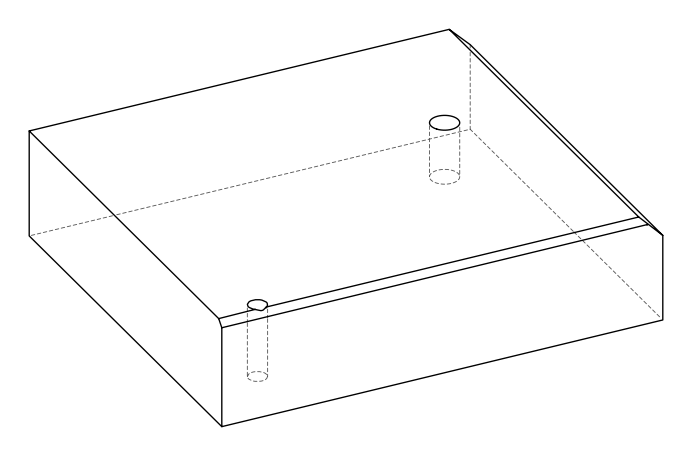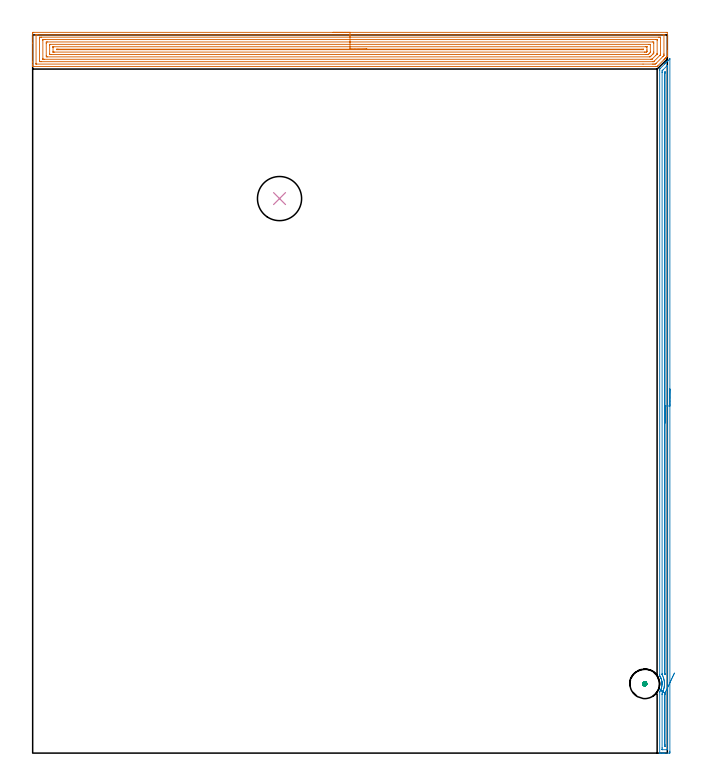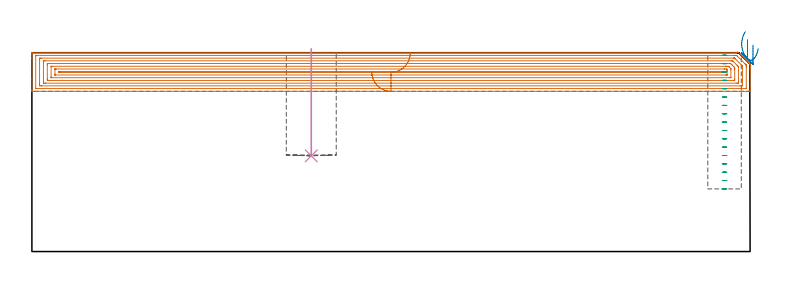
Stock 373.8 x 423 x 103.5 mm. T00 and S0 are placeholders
(PLAN: 4 operations, 2 tool changes, 35 min)
(1 AREA_MILL | FG_CHAMFER_SURFACE | UGT0205_001 | 24.07 min | 75504 mm3)
(2 AREA_MILL_1 | FG_CHAMFER_SURFACE_1 | UGT0205_001 | 9.96 min | 7287 mm3)
(3 MILL_BLIND_HOLE_FROM_SOLID_MATERIAL | STEP1POCKET | UGT0201_133 | Spiral | 0.79 min | 16854 mm3)
(4 INDEXABLE_INSERT_DRILL_BLIND_HOLE_FROM_SOLID | STEP1POCKET_1 | NXT0302_023 | 0.22 min | 28327 mm3)
(TOOL UGT0205_001 | Chamfer Mill 20 x 3 x 45 deg. | D20 FL50 Z2)
(TOOL UGT0201_133 | Carbide End Mill 15.0 | D15 FL30 Z4)
(TOOL NXT0302_023 | Index. Insert Drill 26mm [880-D2600L32-05] | D26 PA176 FL130 Z2)
(OP 1 AREA_MILL)
G17 G21 G94 G90
T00 M6
G54
G17 G0 G90 X176.9 Y424.5 S1061 M3
G43 Z113.5 H0
Z93.4
G94 G1 X176.938 Z92.528 F250.
X177.052 Z91.664
X177.241 Z90.812
X177.503 Z89.98
X177.837 Z89.174
X178.24 Z88.4
X178.709 Z87.664
X179.24 Z86.972
X179.829 Z86.329
X180.472 Z85.74
X181.164 Z85.209
X181.9 Z84.74
X182.674 Z84.337
X183.48 Z84.003
X184.312 Z83.741
X185.164 Z83.552
X186.028 Z83.438
X186.9 Z83.4
X373.181
X373.676 Y424.495 Z83.403
X373.79 Y424.492 Z83.406
X373.8 Y424.372 Z83.525
Y413.572 Z94.322
Y413.034 Z94.863
Y412.695 Z95.201
Y412.156 Z95.74
Y411.817 Z96.078
Y410.536 Z97.363
Y410.501 Z97.397
X373.798 Y410.408 Z97.489
X373.776 Y410.379 Z97.519
X373.513 Y410.113 Z97.787
X373.417 Y410.017 Z97.883
X373.181 Y409.78 Z98.118
X373.026 Y409.623 Z98.272
X372.874 Y409.473 Z98.425
X372.734 Y409.333 Z98.565
X372.587 Y409.185 Z98.711
X372.443 Y409.042 Z98.856
X372.287 Y408.886 Z99.012
X372.148 Y408.746 Z99.15
X372.012 Y408.611 Z99.287
X371.841 Y408.44 Z99.458
X368.197 Y404.797 Z103.102
X367.82 Y404.424 Z103.476
X367.8 Y404.407 Z103.493
X366.927 Y404.4 Z103.5
X0.172
X0.01 Y404.402 Z103.488
X0.003 Y404.551 Z103.342
X0. Y404.706 Z103.193
Y404.997 Z102.903
Y405.674 Z102.22
Y406.891 Z101.006
Y407.43 Z100.465
Y418.13 Z89.768
Y423.834 Z84.064
X0.004 Y424.103 Z83.794
X0.01 Y424.492 Z83.405
X0.219 Y424.496 Z83.403
X0.619 Y424.5 Z83.4
X186.9
Y423.086 Z84.814
X371.394 Y423.085 Z84.815
X371.538 Y423.084 Z84.816
X371.75 Y423.079 Z84.821
X371.791 Y423.075 Z84.825
X371.795 Y423.046 Z84.854
X371.798 Y423.014 Z84.886
X371.8 Y422.827 Z85.073
Y411.817 Z96.083
X371.798 Y411.42 Z96.48
X371.79 Y410.94 Z96.96
X371.783 Y410.844 Z97.056
X371.723 Y410.778 Z97.122
X371.643 Y410.695 Z97.205
X371.394 Y410.444 Z97.456
X371.202 Y410.251 Z97.649
X367.217 Y406.267 Z101.633
X366.927 Y405.98 Z101.92
X366.768 Y405.83 Z102.07
X366.033 Y405.817 Z102.083
X365.89 Y405.815 Z102.085
X365.14 Y405.814 Z102.086
X359.486
X2.406 Y405.815 Z102.085
X2.262 Y405.816 Z102.084
X2.05 Y405.821 Z102.079
X2.009 Y405.825 Z102.075
X2.005 Y405.854 Z102.046
X2.002 Y405.886 Z102.014
X2. Y406.073 Z101.827
X2.001 Y422.88 Z85.02
X2.004 Y422.986 Z84.914
X2.01 Y423.056 Z84.844
X2.016 Y423.079 Z84.821
X2.032 Y423.081 Z84.819
X2.406 Y423.085 Z84.815
X2.549 Y423.086 Z84.814
X186.9
Y421.672 Z86.228
X368.714 Y421.671 Z86.229
X369.406 Y421.668 Z86.232
X369.607 Y421.664 Z86.236
X369.79 Y421.653 Z86.247
X369.795 Y421.47 Z86.43
X369.799 Y421.282 Z86.618
Y411.629 Z96.271
X369.794 Y411.439 Z96.461
X369.79 Y411.314 Z96.586
X369.743 Y411.254 Z96.646
X369.607 Y411.108 Z96.792
X369.523 Y411.022 Z96.878
X369.441 Y410.94 Z96.96
X366.033 Y407.532 Z100.368
X365.93 Y407.43 Z100.47
X365.772 Y407.275 Z100.625
X365.74 Y407.247 Z100.653
X365.726 Y407.237 Z100.663
X365.685 Y407.234 Z100.666
X365.549 Y407.231 Z100.669
X365.344 Y407.229 Z100.671
X365.14
X5.086
X4.394 Y407.232 Z100.668
X4.193 Y407.236 Z100.664
X4.01 Y407.247 Z100.653
X4.005 Y407.43 Z100.47
X4.001 Y407.618 Z100.282
X4. Y420.782 Z87.118
X4.005 Y421.47 Z86.43
X4.007 Y421.653 Z86.247
X4.193 Y421.664 Z86.236
X4.883 Y421.67 Z86.23
X5.086 Y421.671 Z86.229
X186.9 Y421.672 Z86.228
Y420.257 Z87.643
X366.927
X367.27 Y420.256 Z87.644
X367.659 Y420.252 Z87.648
X367.731 Y420.25 Z87.65
X367.79 Y420.239 Z87.661
X367.8 Y419.715 Z88.185
X367.799 Y411.838 Z96.062
X367.797 Y411.817 Z96.083
X367.79 Y411.766 Z96.134
X367.757 Y411.718 Z96.182
X367.679 Y411.634 Z96.266
X367.557 Y411.508 Z96.392
X367.402 Y411.351 Z96.549
X366.991 Y410.94 Z96.96
X365.14 Y409.088 Z98.812
X364.744 Y408.696 Z99.204
X364.708 Y408.664 Z99.236
X364.69 Y408.65 Z99.25
X364.66 Y408.648 Z99.252
X364.522 Y408.645 Z99.255
X364.247 Y408.643 Z99.257
X363.905
X6.873
X6.53 Y408.644 Z99.256
X6.141 Y408.648 Z99.252
X6.07 Y408.65 Z99.25
X6.01 Y408.661 Z99.239
X6. Y409.185 Z98.715
Y419.715 Z88.185
X6.007 Y420.144 Z87.756
X6.01 Y420.245 Z87.655
X6.138 Y420.25 Z87.65
X6.325 Y420.254 Z87.646
X6.873 Y420.257 Z87.643
X7.215
X186.9
Y418.843 Z89.057
X365.135
X365.79 Y418.838 Z89.062
X365.799 Y418.191 Z89.709
X365.8 Y412.924 Z94.976
X365.799 Y412.695 Z95.205
X365.794 Y412.371 Z95.529
X365.79 Y412.211 Z95.689
X365.718 Y412.128 Z95.772
X365.417 Y411.817 Z96.083
X365.281 Y411.679 Z96.221
X365.14 Y411.538 Z96.362
X364.396 Y410.793 Z97.107
X364.247 Y410.645 Z97.255
X363.95 Y410.353 Z97.547
X363.652 Y410.062 Z97.838
X363.353 Y410.057 Z97.843
X8.666
X8.01 Y410.062 Z97.838
X8.001 Y410.709 Z97.191
X8. Y417.96 Z89.94
X8.003 Y418.605 Z89.295
X8.01 Y418.838 Z89.062
X8.655 Y418.843 Z89.057
X186.9
Y417.429 Z90.471
X363.001
X363.353 Y417.427 Z90.473
X363.705 Y417.422 Z90.478
X363.79 Y417.418 Z90.483
X363.795 Y417.346 Z90.554
X363.799 Y417.229 Z90.671
Y413.135 Z94.765
X363.79 Y412.695 Z95.205
X363.784 Y412.643 Z95.257
X363.746 Y412.599 Z95.301
X363.684 Y412.532 Z95.368
X362.969 Y411.817 Z96.083
X362.714 Y411.568 Z96.332
X362.627 Y411.486 Z96.414
X362.46 Y411.478 Z96.422
X361.917 Y411.472 Z96.428
X361.566 Y411.471 Z96.429
X361.025
X10.799
X10.447 Y411.473 Z96.427
X10.095 Y411.478 Z96.422
X10.01 Y411.482 Z96.418
X10.005 Y411.554 Z96.346
X10.001 Y411.671 Z96.229
Y417.083 Z90.817
X10.004 Y417.302 Z90.598
X10.01 Y417.41 Z90.49
X10.019 Y417.422 Z90.478
X10.045 Y417.426 Z90.474
X10.095 Y417.428 Z90.472
X186.9 Y417.429 Z90.471
Y416.015 Z91.885
X360.867
X361.566 Y416.012 Z91.888
X361.765 Y416.009 Z91.891
X361.792 Y416.006 Z91.894
X361.794 Y416. Z91.9
X361.799 Y415.977 Z91.923
X361.8 Y414.22 Z93.68
X361.799 Y413.572 Z94.328
X361.797 Y413.345 Z94.555
X361.79 Y413.115 Z94.785
X361.702 Y413.011 Z94.889
X361.566 Y412.892 Z95.008
X361.368 Y412.89 Z95.01
X360.673 Y412.886 Z95.014
X360.479 Y412.885 Z95.015
X12.933
X12.234 Y412.888 Z95.012
X12.035 Y412.89 Z95.01
X12.008 Y412.894 Z95.006
X12.006 Y412.9 Z95.
X12.002 Y412.923 Z94.977
X12. Y415.557 Z92.343
X12.002 Y415.787 Z92.113
X12.007 Y415.94 Z91.96
X12.01 Y415.994 Z91.906
X12.021 Y416.008 Z91.892
X12.06 Y416.01 Z91.89
X12.234 Y416.013 Z91.887
X12.428 Y416.014 Z91.886
X186.9 Y416.015 Z91.885
Y414.6 Z93.3
X358.886
X359.63 Y414.596 Z93.304
X359.779 Y414.593 Z93.307
X359.797 Y414.45 Z93.45
X359.798 Y414.432 Z93.468
X359.779 Y414.307 Z93.593
X359.038 Y414.3 Z93.6
X358.886
X14.914
X14.17 Y414.304 Z93.596
X14.021 Y414.307 Z93.593
X14.003 Y414.45 Z93.45
X14.002 Y414.468 Z93.432
X14.021 Y414.593 Z93.307
X14.762 Y414.6 Z93.3
X14.914
X186.9
X187.772 Z93.338
X188.637 Z93.452
X189.488 Z93.64
X190.32 Z93.903
X191.126 Z94.237
X191.9 Z94.639
X192.636 Z95.108
X193.328 Z95.639
X193.971 Z96.229
X194.56 Z96.872
X195.092 Z97.564
X195.56 Z98.3
X195.963 Z99.073
X196.297 Z99.879
X196.559 Z100.711
X196.748 Z101.563
X196.862 Z102.428
X196.9 Z103.3
G0 Z113.5
M5
M2
(OP 2 AREA_MILL_1)
G17 G21 G94 G90
T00 M6
G54
G17 G0 G90 X375.3 Y214.45 S1061 M3
G43 Z113.5 H0
Z107.5
G94 G1 Y214.412 Z106.628 F250.
Y214.298 Z105.764
Y214.109 Z104.912
Y213.847 Z104.08
Y213.513 Z103.274
Y213.11 Z102.5
Y212.642 Z101.764
Y212.111 Z101.072
Y211.521 Z100.429
Y210.878 Z99.84
Y210.186 Z99.308
Y209.45 Z98.84
Y208.676 Z98.437
Y207.87 Z98.103
Y207.038 Z97.841
Y206.187 Z97.652
Y205.322 Z97.538
Y204.45 Z97.5
Y1.14
X375.299 Y0.627 Z97.501
X375.296 Y0.25 Z97.502
X375.292 Y0.01 Z97.504
X374.927 Y0. Z97.869
X372.3 Z100.494
X371.776 Z101.021
X371.424 Z101.372
X370.9 Z101.896
X370.548 Z102.246
X369.599 Z103.2
X369.447 Y0.003 Z103.345
X369.302 Y0.01 Z103.488
X369.3 Y0.18 Z103.5
Y35.938
X369.304 Y36.062 Z103.489
X369.334 Y36.125 Z103.462
X369.537 Y36.463 Z103.261
X369.739 Y36.841 Z103.057
X369.93 Y37.225 Z102.87
X369.952 Y37.279 Z102.846
X369.985 Y37.356 Z102.814
X370.157 Y37.801 Z102.642
X370.256 Y38.094 Z102.541
X370.31 Y38.25 Z102.489
X370.329 Y38.321 Z102.469
X370.378 Y38.496 Z102.42
X370.411 Y38.62 Z102.383
X370.433 Y38.695 Z102.363
X370.534 Y39.143 Z102.264
X370.608 Y39.59 Z102.19
X370.659 Y40.037 Z102.138
X370.685 Y40.484 Z102.107
X370.684 Y40.644 Z102.101
X370.687 Y40.731 Z102.104
X370.689 Y40.931 Z102.102
X370.682 Y41.054 Z102.104
X370.675 Y41.292 Z102.12
X370.671 Y41.378 Z102.124
X370.636 Y41.749 Z102.158
X370.63 Y41.824 Z102.166
X370.616 Y41.918 Z102.18
X370.574 Y42.196 Z102.219
X370.565 Y42.272 Z102.232
X370.528 Y42.462 Z102.27
X370.489 Y42.643 Z102.302
X370.475 Y42.718 Z102.318
X370.362 Y43.166 Z102.434
X370.329 Y43.277 Z102.469
X370.227 Y43.611 Z102.572
X370.089 Y43.984 Z102.708
X370.085 Y43.995 Z102.712
X370.056 Y44.066 Z102.743
X369.964 Y44.29 Z102.834
X369.929 Y44.375 Z102.868
X369.902 Y44.431 Z102.894
X369.867 Y44.505 Z102.93
X369.678 Y44.869 Z103.122
X369.633 Y44.955 Z103.166
X369.422 Y45.325 Z103.374
X369.379 Y45.398 Z103.414
X369.302 Y45.538 Z103.488
X369.3 Y46.218 Z103.5
Y402.016
X369.307 Y402.9 Z103.493
X369.314 Y402.91 Z103.486
X369.673 Y403.273 Z103.126
X369.756 Y403.357 Z103.042
X372.298 Y405.9 Z100.498
X372.438 Y406.039 Z100.36
X372.597 Y406.198 Z100.2
X372.738 Y406.34 Z100.058
X372.885 Y406.486 Z99.913
X373.026 Y406.627 Z99.771
X373.176 Y406.778 Z99.619
X373.332 Y406.933 Z99.466
X373.456 Y407.057 Z99.342
X373.614 Y407.216 Z99.181
X374.132 Y407.732 Z98.668
X374.375 Y407.975 Z98.424
X374.49 Y408.091 Z98.307
X375.064 Y408.665 Z97.735
X375.146 Y408.747 Z97.653
X375.273 Y408.869 Z97.525
X375.294 Y408.883 Z97.503
X375.299 Y408.869 Z97.499
X375.3 Y204.45 Z97.5
X373.886 Z98.914
X373.885 Y2.584 Z98.915
X373.884 Y2.414 Z98.916
X373.88 Y2.053 Z98.92
X373.879 Y2.016 Z98.921
X373.825 Y2.01 Z98.975
X373.717 Y2.004 Z99.083
X373.581 Y2.001 Z99.219
X370.953 Z101.847
X370.776 Y2.007 Z102.024
X370.743 Y2.01 Z102.057
X370.721 Y2.018 Z102.079
X370.72 Y2.058 Z102.08
X370.716 Y2.244 Z102.084
X370.715 Y2.414 Z102.085
X370.714 Y3.139 Z102.086
X370.715 Y34.427 Z102.085
Y34.597
X370.72 Y35.316 Z102.08
X370.8 Y35.491 Z102.
X371.047 Y36. Z101.753
X371.218 Y36.385 Z101.582
X371.254 Y36.472 Z101.546
X371.278 Y36.534 Z101.522
X371.424 Y36.919 Z101.376
X371.515 Y37.186 Z101.285
X371.544 Y37.279 Z101.256
X371.718 Y37.873 Z101.082
X371.794 Y38.173 Z101.006
X371.887 Y38.594 Z100.913
X371.969 Y39.067 Z100.831
X371.993 Y39.223 Z100.807
X372.01 Y39.363 Z100.79
X372.068 Y39.961 Z100.732
X372.082 Y40.183 Z100.718
X372.1 Y40.855 Z100.7
X372.098 Y41.061 Z100.702
X372.06 Y41.749 Z100.74
X372.051 Y41.876 Z100.749
X372.035 Y42.019 Z100.765
X371.949 Y42.643 Z100.851
X371.867 Y43.084 Z100.933
X371.766 Y43.537 Z101.034
X371.688 Y43.842 Z101.112
X371.557 Y44.295 Z101.243
X371.512 Y44.431 Z101.288
X371.424 Y44.68 Z101.376
X371.167 Y45.325 Z101.633
X370.935 Y45.824 Z101.865
X370.737 Y46.219 Z102.063
X370.721 Y46.267 Z102.079
X370.718 Y46.31 Z102.082
X370.716 Y46.4 Z102.084
X370.715 Y46.581 Z102.085
X370.714 Y46.943 Z102.086
X370.715 Y400.952 Z102.085
Y401.122
X370.72 Y401.841 Z102.08
X370.763 Y401.901 Z102.037
X370.87 Y402.016 Z101.93
X371.148 Y402.297 Z101.652
X371.424 Y402.574 Z101.376
X373.176 Y404.326 Z99.624
X373.547 Y404.698 Z99.253
X373.653 Y404.802 Z99.147
X373.806 Y404.949 Z98.994
X373.874 Y405.013 Z98.926
X373.881 Y404.872 Z98.919
X373.884 Y404.698 Z98.916
X373.885 Y404.521 Z98.915
X373.886 Y403.973 Z98.914
Y204.45
X372.472 Z100.328
X372.471 Y46.938 Z100.329
X372.467 Y46.219 Z100.333
X372.466 Y46.215 Z100.334
X372.45 Y46.219 Z100.35
X372.3 Y46.543 Z100.5
X372.194 Y46.779 Z100.606
X372.157 Y46.863 Z100.643
X372.135 Y46.94 Z100.665
X372.132 Y47.113 Z100.668
X372.13 Y47.286 Z100.67
X372.129 Y48.007 Z100.671
X372.128 Y48.182 Z100.672
X372.129 Y400.578 Z100.671
X372.131 Y400.695 Z100.669
X372.135 Y400.787 Z100.665
X372.14 Y400.829 Z100.66
X372.152 Y400.843 Z100.648
X372.3 Y400.999 Z100.5
X372.36 Y401.06 Z100.44
X372.423 Y401.122 Z100.377
X372.445 Y401.135 Z100.355
X372.465 Y401.146 Z100.335
X372.467 Y401.122 Z100.333
X372.47 Y401.012 Z100.33
X372.471 Y400.947 Z100.329
X372.472 Y400.228 Z100.328
Y204.45
Y203.579 Z100.367
Y202.714 Z100.48
Y201.862 Z100.669
Y201.03 Z100.932
Y200.224 Z101.265
Y199.45 Z101.668
Y198.714 Z102.137
Y198.022 Z102.668
Y197.379 Z103.257
Y196.79 Z103.901
Y196.259 Z104.593
Y195.79 Z105.328
Y195.387 Z106.102
Y195.053 Z106.908
Y194.791 Z107.74
Y194.602 Z108.592
Y194.488 Z109.457
Y194.45 Z110.328
G0 Z113.5
X371.358 Y36.073 Z114.442
G1 X370.92 Y36.367 Z113.748
X370.534 Y36.625 Z113.01
X370.202 Y36.847 Z112.234
X369.928 Y37.031 Z111.426
X369.713 Y37.175 Z110.593
X369.56 Y37.278 Z109.74
X369.469 Y37.339 Z108.875
X369.441 Y37.357 Z108.003
X369.476 Y37.334 Z107.132
X369.574 Y37.268 Z106.267
X369.734 Y37.161 Z105.417
X369.956 Y37.012 Z104.586
X370.236 Y36.824 Z103.782
X370.574 Y36.598 Z103.01
X370.967 Y36.335 Z102.276
X371.411 Y36.038 Z101.587
X371.903 Y35.708 Z100.947
X372.44 Y35.349 Z100.36
X372.465 Y35.331 Z100.335
X372.468 Y35.32 Z100.332
X372.471 Y34.597 Z100.329
Y34.422
Y4.921
X372.47 Y4.202 Z100.33
X372.467 Y4.032 Z100.333
X372.465 Y4.012 Z100.335
X372.448 Y4.007 Z100.352
X372.399 Y4.003 Z100.401
X372.3 Y4. Z100.5
X372.234 Y4.001 Z100.566
X372.181 Y4.003 Z100.619
X372.147 Y4.008 Z100.653
X372.135 Y4.013 Z100.665
X372.133 Y4.028 Z100.667
X372.13 Y4.202 Z100.67
X372.129 Y4.377 Z100.671
X372.128 Y5.096 Z100.672
X372.129 Y33.878 Z100.671
X372.134 Y34.597 Z100.666
X372.136 Y34.682 Z100.664
X372.16 Y34.74 Z100.64
X372.3 Y35.052 Z100.5
X372.44 Y35.349 Z100.36
X372.788 Y36.087 Z100.054
X373.146 Y36.848 Z99.819
X373.511 Y37.624 Z99.659
X373.881 Y38.409 Z99.575
X374.253 Y39.198 Z99.566
X374.623 Y39.985 Z99.633
X374.99 Y40.764 Z99.776
X375.35 Y41.528 Z99.993
X375.7 Y42.273 Z100.283
X376.039 Y42.991 Z100.644
X376.362 Y43.679 Z101.073
X376.669 Y44.33 Z101.566
X376.956 Y44.939 Z102.12
X377.221 Y45.503 Z102.731
X377.463 Y46.016 Z103.393
X377.679 Y46.475 Z104.103
X377.868 Y46.877 Z104.854
X378.029 Y47.218 Z105.641
G0 Z113.5
M5
M2
(OP 3 MILL_BLIND_HOLE_FROM_SOLID_MATERIAL)
G17 G21 G94 G90
T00 M6
G54
G17 G0 G90 X360.5 Y40.8 S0 M3
G43 Z113.5 H0
Z102.153
G94 G3 X361.1 Y41.4 R0.6 F250.
X360.5 Y42. R0.6
X359.3 Y40.8 R1.2
X360.5 Y42. R-1.2
X359.9 Y41.4 R0.6
X360.5 Y40.8 R0.6
G0 Z97.806
G3 X361.1 Y41.4 R0.6
X360.5 Y42. R0.6
X359.3 Y40.8 R1.2
X360.5 Y42. R-1.2
X359.9 Y41.4 R0.6
X360.5 Y40.8 R0.6
G0 Z93.459
G3 X361.1 Y41.4 R0.6
X360.5 Y42. R0.6
X359.3 Y40.8 R1.2
X360.5 Y42. R-1.2
X359.9 Y41.4 R0.6
X360.5 Y40.8 R0.6
G0 Z89.112
G3 X361.1 Y41.4 R0.6
X360.5 Y42. R0.6
X359.3 Y40.8 R1.2
X360.5 Y42. R-1.2
X359.9 Y41.4 R0.6
X360.5 Y40.8 R0.6
G0 Z84.765
G3 X361.1 Y41.4 R0.6
X360.5 Y42. R0.6
X359.3 Y40.8 R1.2
X360.5 Y42. R-1.2
X359.9 Y41.4 R0.6
X360.5 Y40.8 R0.6
G0 Z80.418
G3 X361.1 Y41.4 R0.6
X360.5 Y42. R0.6
X359.3 Y40.8 R1.2
X360.5 Y42. R-1.2
X359.9 Y41.4 R0.6
X360.5 Y40.8 R0.6
G0 Z76.071
G3 X361.1 Y41.4 R0.6
X360.5 Y42. R0.6
X359.3 Y40.8 R1.2
X360.5 Y42. R-1.2
X359.9 Y41.4 R0.6
X360.5 Y40.8 R0.6
G0 Z71.724
G3 X361.1 Y41.4 R0.6
X360.5 Y42. R0.6
X359.3 Y40.8 R1.2
X360.5 Y42. R-1.2
X359.9 Y41.4 R0.6
X360.5 Y40.8 R0.6
G0 Z67.376
G3 X361.1 Y41.4 R0.6
X360.5 Y42. R0.6
X359.3 Y40.8 R1.2
X360.5 Y42. R-1.2
X359.9 Y41.4 R0.6
X360.5 Y40.8 R0.6
G0 Z63.029
G3 X361.1 Y41.4 R0.6
X360.5 Y42. R0.6
X359.3 Y40.8 R1.2
X360.5 Y42. R-1.2
X359.9 Y41.4 R0.6
X360.5 Y40.8 R0.6
G0 Z58.682
G3 X361.1 Y41.4 R0.6
X360.5 Y42. R0.6
X359.3 Y40.8 R1.2
X360.5 Y42. R-1.2
X359.9 Y41.4 R0.6
X360.5 Y40.8 R0.6
G0 Z54.335
G3 X361.1 Y41.4 R0.6
X360.5 Y42. R0.6
X359.3 Y40.8 R1.2
X360.5 Y42. R-1.2
X359.9 Y41.4 R0.6
X360.5 Y40.8 R0.6
G0 Z49.988
G3 X361.1 Y41.4 R0.6
X360.5 Y42. R0.6
X359.3 Y40.8 R1.2
X360.5 Y42. R-1.2
X359.9 Y41.4 R0.6
X360.5 Y40.8 R0.6
G0 Z45.641
G3 X361.1 Y41.4 R0.6
X360.5 Y42. R0.6
X359.3 Y40.8 R1.2
X360.5 Y42. R-1.2
X359.9 Y41.4 R0.6
X360.5 Y40.8 R0.6
G0 Z41.294
G3 X361.1 Y41.4 R0.6
X360.5 Y42. R0.6
X359.3 Y40.8 R1.2
X360.5 Y42. R-1.2
X359.9 Y41.4 R0.6
X360.5 Y40.8 R0.6
G0 Z36.947
G3 X361.1 Y41.4 R0.6
X360.5 Y42. R0.6
X359.3 Y40.8 R1.2
X360.5 Y42. R-1.2
X359.9 Y41.4 R0.6
X360.5 Y40.8 R0.6
G0 Z32.6
G3 X361.1 Y41.4 R0.6
X360.5 Y42. R0.6
X359.3 Y40.8 R1.2
X360.5 Y42. R-1.2
X359.9 Y41.4 R0.6
X360.5 Y40.8 R0.6
G0 Z113.5
M5
M2
(OP 4 INDEXABLE_INSERT_DRILL_BLIND_HOLE_FROM_SOLID)
G17 G21 G94 G90
T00 M6
G54
G17 G0 G90 X145.4 Y326.6 S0 M3
G43 Z113.5 H1
G94 G81 G98 Z49.8 F250. R105.5
G80
M5
M2
